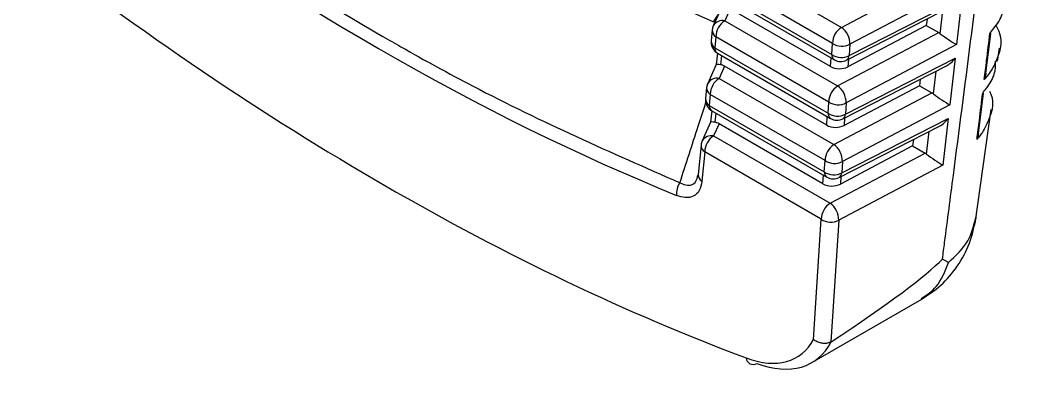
# Model space of a CAD drawing. Extents: x 12.3 to 108.7, y 1.1 to 80.4.
# Drawn here: x 75.051 to 75.846, y 57.751 to 58.031 of the extents above; entities that cross this region are included whole.
import ezdxf

# ---------------------------------------------------------------- set-up
doc = ezdxf.new("R2010")
doc.units = 0
doc.header["$MEASUREMENT"] = 0
doc.layers.add('OBJECT', color=7, linetype='CONTINUOUS')

msp = doc.modelspace()

# ---------------------------------------------------------------- linework, layer by layer
at = {"layer": 'OBJECT'}
for p, q in [((75.61106, 58.07589), (75.69861, 58.02535)), ((75.69161, 58.01272), (75.60406, 58.06326)), ((75.69861, 58.02535), (75.78078, 58.06872)), ((75.79486, 58.05924), (75.70531, 58.01197)), ((75.60322, 58.05459), (75.69105, 58.00389)), ((75.60528, 58.05044), (75.69311, 57.99974)), ((75.70475, 58.00314), (75.79366, 58.04857)), ((75.79366, 58.04857), (75.78948, 58.01172)), ((75.60435, 58.04135), (75.59761, 58.02652)), ((75.61097, 58.04002), (75.60665, 58.03051)), ((75.69, 57.99439), (75.61097, 58.04002)), ((75.70266, 57.99949), (75.78684, 58.0425)), ((75.76616, 58.03193), (75.76558, 58.02687)), ((75.77662, 58.02037), (75.77865, 58.03832)), ((75.59676, 58.02335), (75.59591, 58.01464)), ((75.60665, 58.03051), (75.69566, 57.97912)), ((75.76558, 58.02687), (75.70373, 57.99422)), ((75.76558, 58.02687), (75.77539, 58.02121)), ((75.59965, 58.01787), (75.5988, 58.00917)), ((75.68866, 57.96649), (75.59965, 58.01787)), ((75.69566, 57.97912), (75.77539, 58.02121)), ((75.81248, 57.98932), (75.81637, 58.02027)), ((75.5988, 58.00917), (75.6881, 57.95762)), ((75.69105, 58.00389), (75.69161, 58.01272)), ((75.78948, 58.01172), (75.70236, 57.96574)), ((75.70531, 58.01197), (75.70475, 58.00314)), ((75.82186, 57.99858), (75.8233, 58.00894)), ((75.60081, 58.00504), (75.59993, 57.99594)), ((75.60086, 58.00501), (75.69016, 57.95346)), ((75.60405, 58.00317), (75.60334, 57.99586)), ((75.69, 57.99439), (75.69044, 58.00128)), ((75.7018, 57.95687), (75.78827, 58.00105)), ((75.70412, 58.00024), (75.70373, 57.99422)), ((75.78827, 58.00105), (75.7841, 57.9642)), ((75.59993, 57.99596), (75.59319, 57.98114)), ((75.60656, 57.99463), (75.60224, 57.98513)), ((75.68705, 57.94816), (75.60656, 57.99463)), ((75.69971, 57.95322), (75.78146, 57.99498)), ((75.60224, 57.98513), (75.69272, 57.93289)), ((75.76077, 57.98442), (75.7602, 57.97935)), ((75.77124, 57.97286), (75.77327, 57.9908)), ((75.59234, 57.97796), (75.59149, 57.96922)), ((75.7602, 57.97935), (75.70079, 57.94799)), ((75.7602, 57.97935), (75.77001, 57.97369)), ((75.59524, 57.97249), (75.59439, 57.96374)), ((75.68572, 57.92025), (75.59524, 57.97249)), ((75.69272, 57.93289), (75.77001, 57.97369)), ((75.80682, 57.94167), (75.81071, 57.97309)), ((75.59439, 57.96374), (75.68515, 57.91134)), ((75.59639, 57.95962), (75.59551, 57.95056)), ((75.59645, 57.95959), (75.68721, 57.90719)), ((75.6881, 57.95762), (75.68866, 57.96649)), ((75.7841, 57.9642), (75.69942, 57.91951)), ((75.70236, 57.96574), (75.7018, 57.95687)), ((75.80415, 57.87057), (75.81662, 57.96068)), ((75.59964, 57.95775), (75.59893, 57.95048)), ((75.68705, 57.94816), (75.68749, 57.95501)), ((75.69885, 57.9106), (75.78289, 57.95353)), ((75.70117, 57.95396), (75.70079, 57.94799)), ((75.78289, 57.95353), (75.77872, 57.91669)), ((75.59552, 57.95058), (75.58878, 57.93575)), ((75.60214, 57.94925), (75.59782, 57.93974)), ((75.68411, 57.90193), (75.60214, 57.94925)), ((75.69676, 57.90695), (75.77607, 57.94747)), ((75.59782, 57.93974), (75.68978, 57.88666)), ((75.75539, 57.9369), (75.75482, 57.93183)), ((75.76585, 57.92534), (75.76789, 57.94328)), ((75.58793, 57.93258), (75.58568, 57.90944)), ((75.75482, 57.93183), (75.69785, 57.90176)), ((75.75482, 57.93183), (75.76463, 57.92617)), ((75.59082, 57.92711), (75.58857, 57.90396)), ((75.68278, 57.87402), (75.59082, 57.92711)), ((75.68515, 57.91134), (75.68572, 57.92025)), ((75.68978, 57.88666), (75.76463, 57.92617)), ((75.77872, 57.91669), (75.69648, 57.87328)), ((75.69942, 57.91951), (75.69885, 57.9106)), ((75.58506, 57.90736), (75.5855, 57.90892)), ((75.68411, 57.90193), (75.68454, 57.90873)), ((75.69822, 57.90769), (75.69785, 57.90176)), ((75.67674, 57.77929), (75.68278, 57.87402)), ((75.69648, 57.87328), (75.69036, 57.77728)), ((75.78311, 57.83988), (75.77834, 57.84268)), ((75.67542, 57.76104), (75.76208, 57.81107)), ((75.69036, 57.77728), (75.69063, 57.77744))]:
    msp.add_line(p, q, dxfattribs=at)
for centre, radius, start, end in [((76.3676, 59.77619), 1.90866, 233.78912, 246.21626), ((75.56072, 58.05637), 0.04577, 324.25463, 343.05486), ((75.60309, 58.02319), 0.00633, 178.5915, 237.09743), ((75.60671, 58.02238), 0.01, 155.55368, 174.44667), ((75.60483, 58.02239), 0.00832, 77.39118, 150.24257), ((75.6149, 58.01768), 0.01525, 122.74857, 179.28515), ((75.70686, 58.01253), 0.01525, 122.74894, 179.2857), ((75.68939, 58.01237), 0.01593, 358.57335, 54.61777), ((75.60586, 58.01367), 0.01, 174.44667, 180), ((75.60586, 58.01367), 0.01, 180, 240.00269), ((75.60224, 58.01449), 0.00633, 178.59133, 237.0976), ((75.6036, 58.00896), 0.0048, 177.53248, 235.26184), ((75.6991, 58.02408), 0.01361, 236.61924, 297.14349), ((75.69584, 58.00368), 0.0048, 177.52957, 235.26702), ((75.69854, 58.01526), 0.01361, 236.61928, 297.14327), ((75.69811, 58.0084), 0.01, 240.00269, 297.06329), ((75.70033, 58.00324), 0.00441, 301.76544, 358.69026), ((75.60042, 57.977), 0.00832, 77.39753, 150.23623), ((75.61049, 57.9723), 0.01525, 122.75067, 179.28397), ((75.6023, 57.977), 0.01, 155.55368, 174.44667), ((75.59868, 57.97781), 0.00634, 178.59224, 237.0967), ((75.70391, 57.96629), 0.01525, 122.74857, 179.28515), ((75.68644, 57.96614), 0.01593, 358.57295, 54.61817), ((75.60145, 57.96825), 0.01, 174.44667, 180), ((75.60145, 57.96825), 0.01, 180, 240.00269), ((75.59783, 57.96906), 0.00634, 178.59433, 237.09281), ((75.59918, 57.96354), 0.0048, 177.52957, 235.26702), ((75.69615, 57.97785), 0.01361, 236.62069, 297.14004), ((75.69559, 57.96898), 0.01361, 236.62054, 297.14018), ((75.6929, 57.95741), 0.0048, 177.53248, 235.26184), ((75.69516, 57.96212), 0.01, 240.00269, 297.06329), ((75.69739, 57.95697), 0.00441, 301.7691, 358.68721), ((75.59788, 57.93161), 0.01, 155.55368, 174.44667), ((75.59601, 57.93162), 0.00832, 77.39445, 150.23904), ((75.60607, 57.92692), 0.01525, 122.74883, 179.28582), ((75.59403, 57.9323), 0.0061, 177.35538, 238.33176), ((75.70097, 57.92006), 0.01525, 122.75067, 179.28397), ((75.6835, 57.9199), 0.01593, 358.57476, 54.61636), ((75.69321, 57.93162), 0.01361, 236.61938, 297.14334), ((75.59178, 57.90916), 0.0061, 177.35425, 238.33261), ((75.69264, 57.92271), 0.01361, 236.61919, 297.14354), ((75.68995, 57.91114), 0.0048, 177.52957, 235.26702), ((75.69221, 57.91585), 0.01, 240.00269, 297.06329), ((75.69444, 57.9107), 0.00441, 301.7652, 358.69111), ((75.58242, 57.89468), 0.01387, 143.8278, 187.53672), ((75.69803, 57.87383), 0.01525, 122.74883, 179.28582), ((75.68055, 57.87367), 0.01593, 358.5743, 54.6167), ((75.69027, 57.88539), 0.01361, 236.61938, 297.14328), ((75.62898, 57.76498), 0.00543, 183.41877, 302.44288)]:
    msp.add_arc(centre, radius, start, end, dxfattribs=at)
for centre, major_axis, ratio, start_param, end_param in [((75.25253, 59.73398), (-1.16551, 1.8319), 0.546187, 2.178452, 2.487481), ((75.255, 59.68138), (-1.2039, 1.89073), 0.546175, 2.150782, 2.514291), ((75.77539, 58.01304), (-0.00501, 0.00866), 0.577652, 5.322321, 5.496221), ((75.78284, 58.01697), (0.00933, -0.00637), 0.079382, 4.037928, 5.556365), ((75.78163, 58.0063), (0.00803, 0.01159), 0.599529, 3.981932, 4.674099), ((75.60972, 57.99332), (0.00979, -0.00262), 0.107022, 2.308348, 3.159397), ((75.60675, 57.98679), (-0.0068, 0.00838), 0.543452, 5.326071, 5.732332), ((75.69704, 57.99857), (0.01001, 0.00002), 0.585374, 3.931484, 5.443566), ((75.77001, 57.96552), (-0.00501, 0.00866), 0.577652, 5.322321, 5.496221), ((75.77746, 57.96946), (0.00933, -0.00637), 0.079382, 4.037928, 5.556365), ((75.77625, 57.95879), (0.00803, 0.01159), 0.599529, 3.981932, 4.674099), ((75.6053, 57.94794), (0.00979, -0.00262), 0.107022, 2.308348, 3.159397), ((75.60234, 57.94141), (-0.0068, 0.00838), 0.543452, 5.326071, 5.732332), ((75.69409, 57.95234), (0.01001, 0.00002), 0.585374, 3.931484, 5.443566), ((75.76463, 57.91801), (-0.00501, 0.00866), 0.577652, 5.322321, 5.496221), ((75.77208, 57.92194), (0.00933, -0.00637), 0.079382, 4.037928, 5.556365), ((75.69115, 57.90611), (0.01001, 0.00002), 0.585374, 3.931484, 5.443566), ((74.08272, 56.98016), (1.70298, 0.87624), 0.039926, 5.926325, 6.167439), ((75.60546, 57.85879), (-0.05912, 0.09285), 0.546175, 2.514291, 3.435824), ((75.61252, 57.86329), (-0.06414, 0.1015), 0.548826, 2.516074, 3.452695)]:
    msp.add_ellipse(centre, major_axis=major_axis, ratio=ratio, start_param=start_param, end_param=end_param, dxfattribs=at)
for points, knots in [([(75.77834, 57.84268), (75.77892, 57.84708), (75.78179, 57.86908), (75.79379, 57.96143), (75.81671, 58.13909), (75.83577, 58.29835), (75.84644, 58.38762)], [0, 0, 0, 0, 0.024147, 0.120738, 0.507103, 1, 1, 1, 1]), ([(75.10102, 58.17432), (75.10571, 58.17083), (75.12921, 58.15337), (75.20777, 58.09721), (75.28674, 58.0469), (75.36537, 58.00193), (75.44394, 57.95867), (75.51689, 57.92669), (75.57122, 57.90287)], [0, 0, 0, 0, 0.029967, 0.149857, 0.5, 0.529967, 0.649857, 1, 1, 1, 1]), ([(75.81578, 58.02071), (75.81686, 58.02201), (75.82084, 58.02682), (75.82652, 58.0355), (75.82677, 58.04327), (75.82689, 58.04709)], [0, 0, 0, 0, 0.157478, 0.585583, 1, 1, 1, 1]), ([(75.82036, 58.02704), (75.82146, 58.0249), (75.82643, 58.01523), (75.8225, 58.00145), (75.8159, 57.98963), (75.81238, 57.98538), (75.81134, 57.98412)], [0, 0, 0, 0, 0.1497776, 0.6782376, 0.9049026, 1, 1, 1, 1]), ([(75.81134, 57.98412), (75.81195, 57.98915), (75.81344, 58.00135), (75.81491, 58.01355), (75.81578, 58.02071)], [0, 0, 0, 0, 0.4123583, 1, 1, 1, 1]), ([(75.81578, 58.02071), (75.81579, 58.02071), (75.81596, 58.02062), (75.81641, 58.02036), (75.81635, 58.02031), (75.8163, 58.02028)], [0, 0, 0, 0, 0.023034, 0.33651, 1, 1, 1, 1]), ([(75.81005, 57.97353), (75.81107, 57.97481), (75.81489, 57.97964), (75.82015, 57.98797), (75.82022, 57.99535), (75.82025, 57.99878)], [0, 0, 0, 0, 0.162036, 0.610395, 1, 1, 1, 1]), ([(75.81251, 57.98932), (75.81243, 57.9882), (75.81229, 57.98646), (75.81162, 57.98478), (75.81136, 57.98416), (75.81134, 57.98412)], [0, 0, 0, 0, 0.625899, 0.975727, 1, 1, 1, 1]), ([(75.81544, 57.97502), (75.81584, 57.97421), (75.8199, 57.96585), (75.81589, 57.95373), (75.80973, 57.94219), (75.80657, 57.9382), (75.80559, 57.93696)], [0, 0, 0, 0, 0.064262, 0.661408, 0.894463, 1, 1, 1, 1]), ([(75.80559, 57.93696), (75.8062, 57.94198), (75.8077, 57.95417), (75.80918, 57.96636), (75.81005, 57.97353)], [0, 0, 0, 0, 0.412319, 1, 1, 1, 1]), ([(75.81005, 57.97353), (75.81007, 57.97352), (75.81019, 57.97345), (75.8106, 57.97322), (75.81054, 57.97316), (75.8105, 57.97312)], [0, 0, 0, 0, 0.024667, 0.281468, 1, 1, 1, 1]), ([(75.57122, 57.90287), (75.57606, 57.91774), (75.58293, 57.93886), (75.5898, 57.96006), (75.59183, 57.96635)], [0, 0, 0, 0, 0.703626, 1, 1, 1, 1]), ([(75.80664, 57.9417), (75.80654, 57.94058), (75.8064, 57.93899), (75.8058, 57.93746), (75.80561, 57.937), (75.80559, 57.93696)], [0, 0, 0, 0, 0.692607, 0.973389, 1, 1, 1, 1]), ([(75.58857, 57.90396), (75.58805, 57.90132), (75.58701, 57.89602), (75.58214, 57.89167), (75.57578, 57.89056), (75.57094, 57.89213), (75.56867, 57.89286)], [0, 0, 0, 0, 0.26188, 0.524406, 0.776419, 1, 1, 1, 1]), ([(75.57122, 57.90287), (75.57334, 57.90191), (75.57709, 57.90019), (75.58161, 57.90141), (75.58427, 57.90392), (75.58488, 57.90657), (75.58506, 57.90736)], [0, 0, 0, 0, 0.346639, 0.615863, 0.885523, 1, 1, 1, 1]), ([(75.58555, 57.90969), (75.58552, 57.90894), (75.58548, 57.90771), (75.58531, 57.90743), (75.58524, 57.90732)], [0, 0, 0, 0, 0.617799, 1, 1, 1, 1]), ([(75.76184, 57.81094), (75.76706, 57.81441), (75.77783, 57.82158), (75.79069, 57.83685), (75.80058, 57.85496), (75.8034, 57.8685), (75.80481, 57.87528)], [0, 0, 0, 0, 0.234461, 0.483487, 0.741053, 1, 1, 1, 1]), ([(75.78311, 57.83988), (75.78889, 57.84534), (75.80007, 57.85592), (75.8031, 57.86904), (75.80456, 57.87539)], [0, 0, 0, 0, 0.515959, 1, 1, 1, 1]), ([(75.76141, 57.81151), (75.76576, 57.81426), (75.7755, 57.82042), (75.7804, 57.83294), (75.78311, 57.83988)], [0, 0, 0, 0, 0.4456297, 1, 1, 1, 1]), ([(75.69036, 57.77728), (75.68946, 57.77689), (75.68766, 57.77611), (75.68433, 57.77598), (75.681, 57.77666), (75.6785, 57.77789), (75.6772, 57.77888), (75.67679, 57.77925), (75.67674, 57.77929)], [0, 0, 0, 0, 0.219282, 0.438511, 0.659247, 0.882995, 0.985836, 1, 1, 1, 1])]:
    msp.add_open_spline(points, degree=3, knots=knots, dxfattribs=at)

doc.saveas('drawing.dxf')
